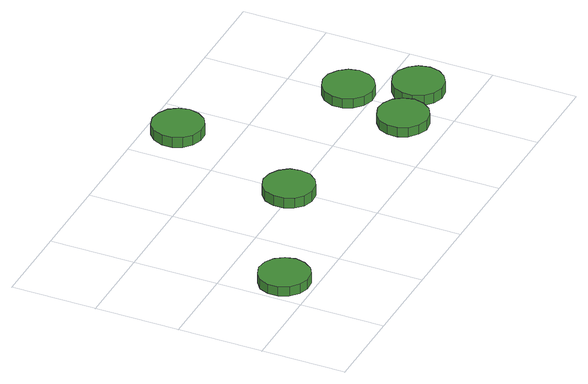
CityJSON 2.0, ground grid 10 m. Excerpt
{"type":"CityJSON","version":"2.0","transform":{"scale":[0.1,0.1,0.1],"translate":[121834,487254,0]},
"CityObjects":{
"tree1":{"type":"SolitaryVegetationObject","attributes":{"function":"something"},"geometry":[{"type":"MultiSurface","lod":"1","boundaries":[[[0,1,2,3,4,5,6,7,8,9,10,11,12,13,14]],[[15,16,17,18,19,20,21,22,23,24,25,26,27,28,29]],[[0,29,28,1]],[[1,28,27,2]],[[2,27,26,3]],[[3,26,25,4]],[[4,25,24,5]],[[5,24,23,6]],[[6,23,22,7]],[[7,22,21,8]],[[8,21,20,9]],[[9,20,19,10]],[[10,19,18,11]],[[11,18,17,12]],[[12,17,16,13]],[[13,16,15,14]],[[14,15,29,0]]]}]},
"tree2":{"type":"SolitaryVegetationObject","attributes":{"function":"something"},"geometry":[{"type":"MultiSurface","lod":"1","boundaries":[[[30,31,32,33,34,35,36,37,38,39,40,41,42,43,44]],[[45,46,47,48,49,50,51,52,53,54,55,56,57,58,59]],[[30,59,58,31]],[[31,58,57,32]],[[32,57,56,33]],[[33,56,55,34]],[[34,55,54,35]],[[35,54,53,36]],[[36,53,52,37]],[[37,52,51,38]],[[38,51,50,39]],[[39,50,49,40]],[[40,49,48,41]],[[41,48,47,42]],[[42,47,46,43]],[[43,46,45,44]],[[44,45,59,30]]]}]},
"tree3":{"type":"SolitaryVegetationObject","attributes":{"function":"something"},"geometry":[{"type":"MultiSurface","lod":"1","boundaries":[[[60,61,62,63,64,65,66,67,68,69,70,71,72,73,74]],[[75,76,77,78,79,80,81,82,83,84,85,86,87,88,89]],[[60,89,88,61]],[[61,88,87,62]],[[62,87,86,63]],[[63,86,85,64]],[[64,85,84,65]],[[65,84,83,66]],[[66,83,82,67]],[[67,82,81,68]],[[68,81,80,69]],[[69,80,79,70]],[[70,79,78,71]],[[71,78,77,72]],[[72,77,76,73]],[[73,76,75,74]],[[74,75,89,60]]]}]},
"tree4":{"type":"SolitaryVegetationObject","attributes":{"function":"something"},"geometry":[{"type":"MultiSurface","lod":"1","boundaries":[[[90,91,92,93,94,95,96,97,98,99,100,101,102,103,104]],[[105,106,107,108,109,110,111,112,113,114,115,116,117,118,119]],[[90,119,118,91]],[[91,118,117,92]],[[92,117,116,93]],[[93,116,115,94]],[[94,115,114,95]],[[95,114,113,96]],[[96,113,112,97]],[[97,112,111,98]],[[98,111,110,99]],[[99,110,109,100]],[[100,109,108,101]],[[101,108,107,102]],[[102,107,106,103]],[[103,106,105,104]],[[104,105,119,90]]]}]},
"tree5":{"type":"SolitaryVegetationObject","attributes":{"function":"something"},"geometry":[{"type":"MultiSurface","lod":"1","boundaries":[[[120,121,122,123,124,125,126,127,128,129,130,131,132,133,134]],[[135,136,137,138,139,140,141,142,143,144,145,146,147,148,149]],[[120,149,148,121]],[[121,148,147,122]],[[122,147,146,123]],[[123,146,145,124]],[[124,145,144,125]],[[125,144,143,126]],[[126,143,142,127]],[[127,142,141,128]],[[128,141,140,129]],[[129,140,139,130]],[[130,139,138,131]],[[131,138,137,132]],[[132,137,136,133]],[[133,136,135,134]],[[134,135,149,120]]]}]},
"tree6":{"type":"SolitaryVegetationObject","attributes":{"function":"something"},"geometry":[{"type":"MultiSurface","lod":"1","boundaries":[[[150,151,152,153,154,155,156,157,158,159,160,161,162,163,164]],[[165,166,167,168,169,170,171,172,173,174,175,176,177,178,179]],[[150,179,178,151]],[[151,178,177,152]],[[152,177,176,153]],[[153,176,175,154]],[[154,175,174,155]],[[155,174,173,156]],[[156,173,172,157]],[[157,172,171,158]],[[158,171,170,159]],[[159,170,169,160]],[[160,169,168,161]],[[161,168,167,162]],[[162,167,166,163]],[[163,166,165,164]],[[164,165,179,150]]]}]}
},
"vertices":[
[64,35,19],[61,47,19],[54,57,19],[44,63,19],[31,65,19],[20,61,19],[10,53,19],[5,41,19],[5,29,19],[10,18,19],[20,10,19],[31,6,19],[44,7,19],[54,13,19],[61,23,19],[61,23,7],[54,13,7],[44,7,7],[31,6,7],[20,10,7],[10,18,7],[5,29,7],[5,41,7],[10,53,7],[20,61,7],[31,65,7],[44,63,7],[54,57,7],[61,47,7],[64,35,7],
[223,103,20],[221,115,20],[213,125,20],[203,131,20],[190,133,20],[179,129,20],[170,121,20],[165,109,20],[165,97,20],[170,86,20],[179,78,20],[190,74,20],[203,75,20],[213,81,20],[221,91,20],[221,91,7],[213,81,7],[203,75,7],[190,74,7],[179,78,7],[170,86,7],[165,97,7],[165,109,7],[170,121,7],[179,129,7],[190,133,7],[203,131,7],[213,125,7],[221,115,7],[223,103,7],
[283,264,19],[280,276,19],[273,286,19],[262,292,19],[250,294,19],[238,290,19],[229,282,19],[224,270,19],[224,258,19],[229,247,19],[238,239,19],[250,235,19],[262,236,19],[273,242,19],[280,252,19],[280,252,6],[273,242,6],[262,236,6],[250,235,6],[238,239,6],[229,247,6],[224,258,6],[224,270,6],[229,282,6],[238,290,6],[250,294,6],[262,292,6],[273,286,6],[280,276,6],[283,264,6],
[404,50,19],[401,62,19],[394,72,19],[383,78,19],[371,79,19],[360,75,19],[350,67,19],[345,56,19],[345,44,19],[350,32,19],[360,24,19],[371,20,19],[383,22,19],[394,28,19],[401,38,19],[401,38,7],[394,28,7],[383,22,7],[371,20,7],[360,24,7],[350,32,7],[345,44,7],[345,56,7],[350,67,7],[360,75,7],[371,79,7],[383,78,7],[394,72,7],[401,62,7],[404,50,7],
[432,129,18],[429,141,18],[422,150,18],[411,157,18],[399,158,18],[387,154,18],[378,146,18],[373,135,18],[373,122,18],[378,111,18],[387,103,18],[399,99,18],[411,100,18],[422,107,18],[429,116,18],[429,116,6],[422,107,6],[411,100,6],[399,99,6],[387,103,6],[378,111,6],[373,122,6],[373,135,6],[378,146,6],[387,154,6],[399,158,6],[411,157,6],[422,150,6],[429,141,6],[432,129,6],
[469,61,19],[466,74,19],[459,83,19],[448,90,19],[436,91,19],[424,87,19],[415,79,19],[410,68,19],[410,55,19],[415,44,19],[424,36,19],[436,32,19],[448,33,19],[459,40,19],[466,49,19],[466,49,6],[459,40,6],[448,33,6],[436,32,6],[424,36,6],[415,44,6],[410,55,6],[410,68,6],[415,79,6],[424,87,6],[436,91,6],[448,90,6],[459,83,6],[466,74,6],[469,61,6]
]}
